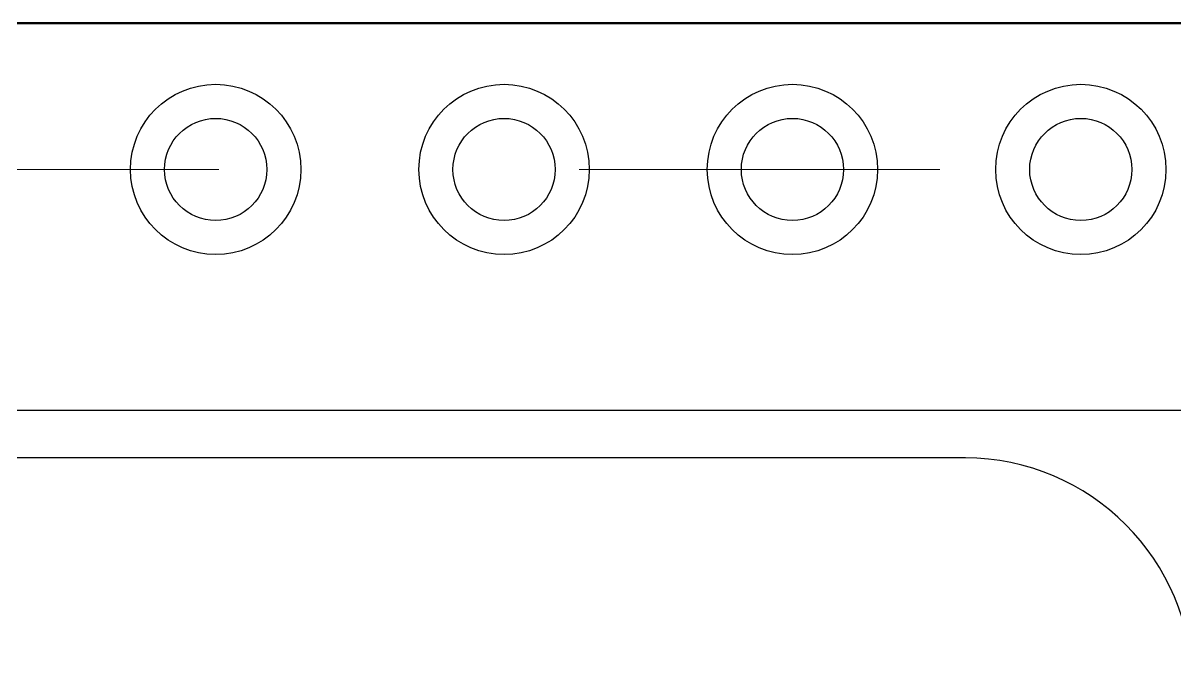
# Model space of a CAD drawing. Header units: millimetres. Extents: x 2926 to 3382, y -265 to 32.
# Drawn here: x 3048.54 to 3058.69, y -84.89 to -79.23 of the extents above; entities that cross this region are included whole.
import ezdxf

# ---------------------------------------------------------------- set-up
doc = ezdxf.new("R2010")
doc.units = ezdxf.units.MM
doc.linetypes.add('CENTER2', pattern=[28.575, 19.05, -3.175, 3.175, -3.175])
doc.layers.get('0').update_dxf_attribs({"lineweight": 30})
doc.layers.add('点划线', color=1, linetype='CENTER2', lineweight=20)
doc.layers.add('粗线', color=7, linetype='Continuous', lineweight=50)

msp = doc.modelspace()

# ---------------------------------------------------------------- linework, layer by layer
msp.add_line((3059.351, -82.65), (3043.351, -82.65))
for centre in [(3050.241, -80.525), (3050.241, -80.525), (3050.241, -80.525), (3050.241, -80.525), (3050.241, -80.525), (3050.241, -80.525), (3050.241, -80.525), (3050.241, -80.525), (3052.781, -80.525), (3052.781, -80.525), (3052.781, -80.525), (3052.781, -80.525), (3055.321, -80.525), (3055.321, -80.525), (3055.321, -80.525), (3055.321, -80.525), (3055.321, -80.525), (3055.321, -80.525), (3055.321, -80.525), (3057.861, -80.525), (3057.861, -80.525), (3057.861, -80.525)]:
    msp.add_circle(centre, 0.75)
at = {"ltscale": 0.5}
for centre in [(3050.241, -80.525), (3050.241, -80.525), (3050.241, -80.525), (3050.241, -80.525), (3050.241, -80.525), (3050.241, -80.525), (3050.241, -80.525), (3050.241, -80.525), (3052.781, -80.525), (3052.781, -80.525), (3052.781, -80.525), (3052.781, -80.525), (3052.781, -80.525), (3052.781, -80.525), (3055.321, -80.525), (3055.321, -80.525), (3055.321, -80.525), (3055.321, -80.525), (3055.321, -80.525), (3055.321, -80.525), (3055.321, -80.525), (3057.861, -80.525), (3057.861, -80.525), (3057.861, -80.525), (3057.861, -80.525), (3057.861, -80.525)]:
    msp.add_circle(centre, 0.45, dxfattribs=at)
msp.add_open_spline([(3045.844, -83.067), (3045.844, -83.067), (3056.844, -83.067), (3056.844, -83.067), (3056.844, -83.067), (3057.944, -83.067), (3058.844, -83.967), (3058.844, -85.067), (3058.844, -85.067), (3058.844, -85.067), (3058.844, -94.07), (3058.844, -94.07), (3058.844, -94.07), (3058.844, -94.07), (3054.844, -94.07), (3054.844, -94.07), (3054.844, -94.07), (3054.844, -94.07), (3054.844, -98.067), (3054.844, -98.067), (3054.844, -98.067), (3054.844, -98.067), (3045.844, -98.067), (3045.844, -98.067), (3045.844, -98.067), (3044.744, -98.067), (3043.844, -97.167), (3043.844, -96.067), (3043.844, -96.067), (3043.844, -96.067), (3043.844, -85.067), (3043.844, -85.067), (3043.844, -85.067), (3043.844, -83.967), (3044.744, -83.067), (3045.844, -83.067)], degree=3, knots=[0, 0, 0, 0, 0.1, 0.1, 0.1, 0.1, 0.2, 0.2, 0.2, 0.2, 0.3, 0.3, 0.3, 0.3, 0.4, 0.4, 0.4, 0.4, 0.5, 0.5, 0.5, 0.5, 0.6, 0.6, 0.6, 0.6, 0.7, 0.7, 0.7, 0.7, 0.8, 0.8, 0.8, 0.8, 1, 1, 1, 1])
at = {"layer": '点划线'}
msp.add_line((3031.218, -80.525), (3059.111, -80.525), dxfattribs=at)
at = {"layer": '粗线'}
msp.add_line((3024.511, -79.235), (3060.151, -79.235), dxfattribs=at)

doc.saveas('drawing.dxf')
